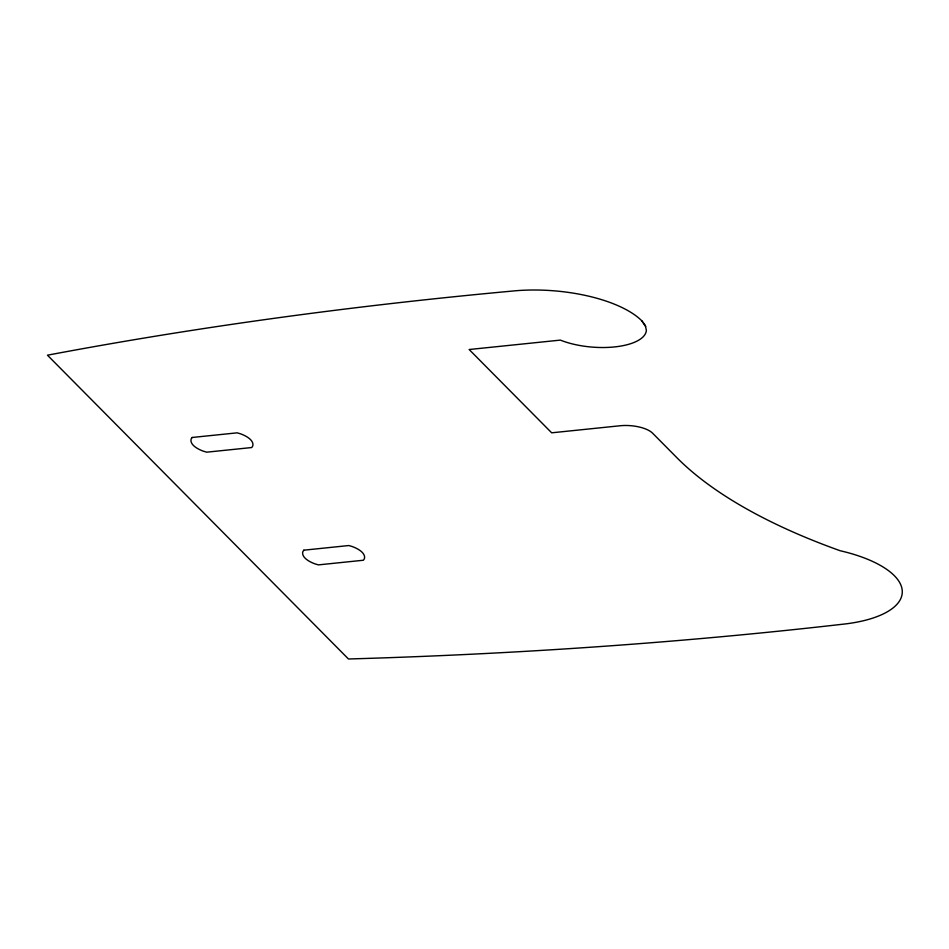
<?xml version="1.0" encoding="UTF-8"?>
<svg xmlns="http://www.w3.org/2000/svg" width="949" height="949" viewBox="0 0 949 949"><rect width="100%" height="100%" fill="white"/><g stroke="black" fill="none" stroke-linecap="round" stroke-linejoin="round"><path stroke-width="1.42" d="M641.892 320.904L645.403 325.614L646.364 330.359A52.634 20.985 4.6 0 1 615.498 346.824A52.634 20.985 4.6 0 1 560.373 340.11L469.15 349.517L551.677 432.815L620.1 425.757A24.852 9.905 4.6 0 1 652.615 433.207L676.898 457.715A489.731 195.28 4.6 0 0 840.173 550.74A99.42 39.644 4.6 0 1 902.274 591.417A99.42 39.644 4.6 0 1 841.965 624.312A2760.451 1100.721 4.6 0 1 348.461 658.986L47.45 355.187A2760.451 1100.721 4.6 0 1 511.819 291.118A99.42 39.644 4.6 0 1 641.892 320.904L645.581 326.468M192.161 437.477L191.188 438.924A31.068 12.384 4.6 0 0 203.323 451.178L206.728 452.175L251.734 447.537L252.707 446.089A31.068 12.384 4.6 0 0 240.572 433.835L237.167 432.839L192.161 437.477M303.834 550.183L302.85 551.63A31.068 12.384 4.6 0 0 314.997 563.884L318.389 564.88L363.396 560.242L364.369 558.783A31.068 12.384 4.6 0 0 352.233 546.541L348.829 545.533L303.834 550.183"/></g></svg>
